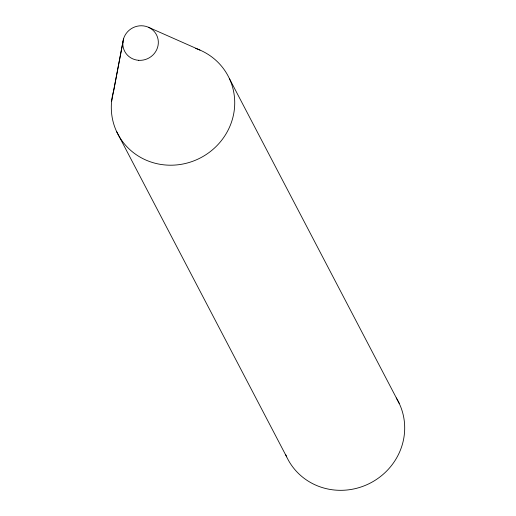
<?xml version="1.0" encoding="UTF-8"?>
<svg xmlns="http://www.w3.org/2000/svg" width="516" height="516" viewBox="0 0 516 516"><rect width="100%" height="100%" fill="white"/><g stroke="black" fill="none" stroke-linecap="round" stroke-linejoin="round"><path stroke-width="0.77" d="M123.505 38.964L113.655 90.868A62.307 59.488 -27.6 0 0 154.168 162.992A62.307 59.488 -27.6 0 0 231.123 123.182A62.307 59.488 -27.6 0 0 195.725 48.414M111.624 101.226L122.918 41.944M148.331 27.219L199.95 50.065M229.336 78.464L399.307 403.583M116.693 131.735L286.664 456.853M396.275 397.959A62.307 59.488 -27.6 0 1 370.088 483.176A62.307 59.488 -27.6 0 1 285.696 454.667M138.765 60.314A17.925 17.118 -27.6 0 0 156.787 35.391A17.925 17.118 -27.6 0 0 126.194 33.463A17.925 17.118 -27.6 0 0 138.765 60.314"/></g></svg>
